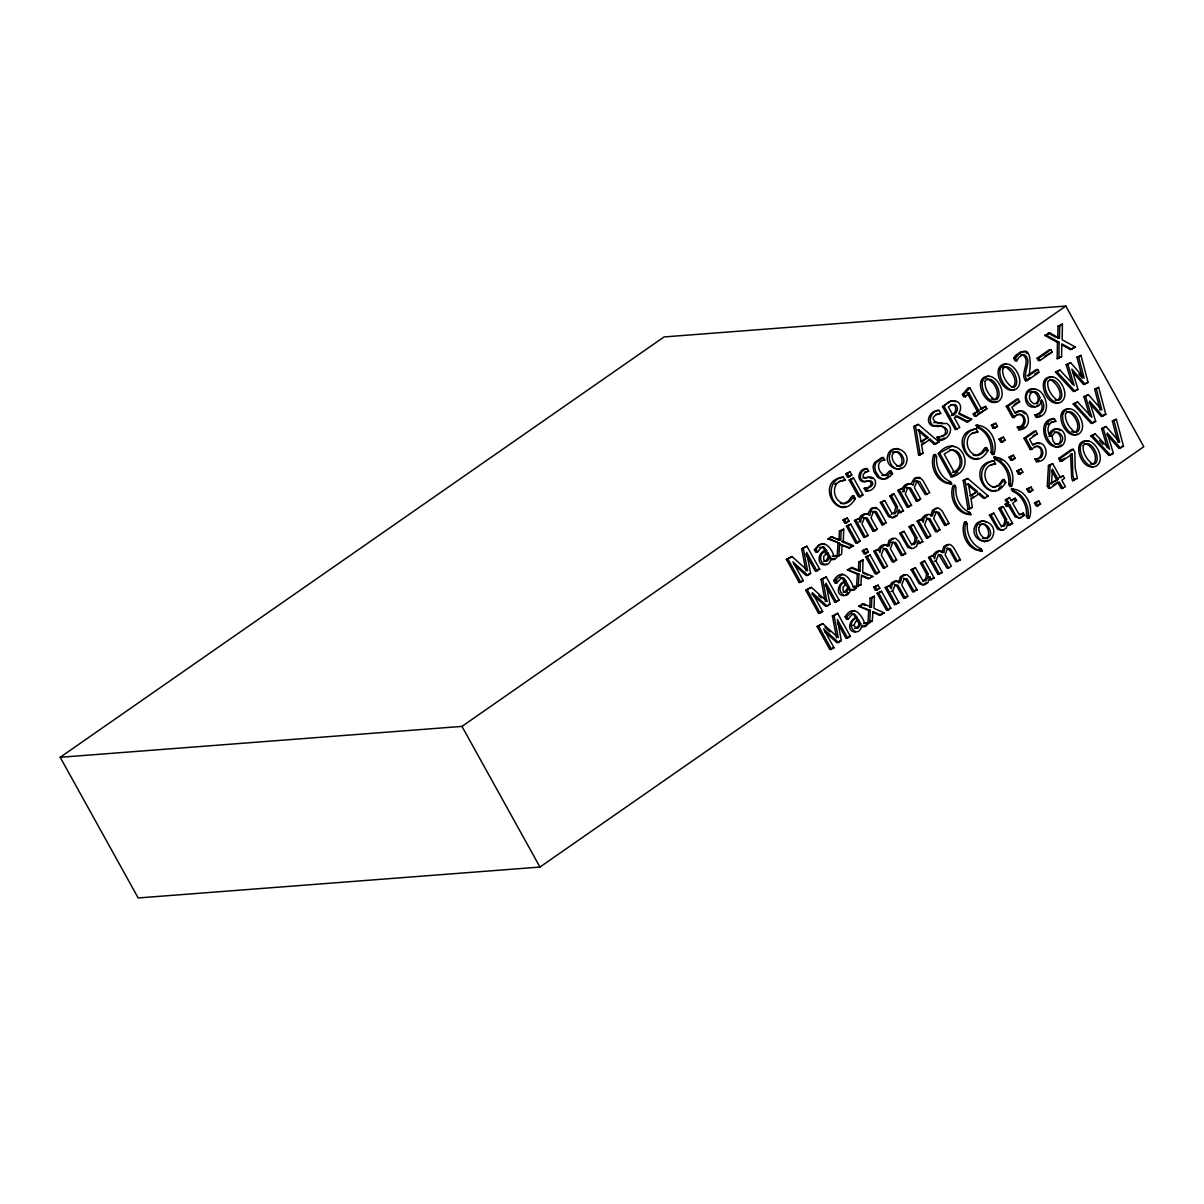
<?xml version="1.0" encoding="UTF-8"?>
<svg xmlns="http://www.w3.org/2000/svg" width="1204" height="1204" viewBox="0 0 1204 1204"><rect width="100%" height="100%" fill="white"/><g stroke="black" fill="none" stroke-linecap="round" stroke-linejoin="round"><path stroke-width="1.5" d="M1071.996 349.416L1061.808 343.832L1061.582 356.67L1057.172 358.687L1057.443 342.448L1044.711 335.389L1049.783 332.906L1059.445 338.219L1059.731 325.983L1062.425 324.102L1062.154 339.739L1075.368 347.068L1070.296 349.551L1061.567 344.75M1058.873 358.551L1059.129 342.312L1046.411 335.254L1044.711 335.389M1062.425 324.102L1058.03 326.118L1057.759 338.354L1059.445 338.219M850.355 547.94L840.482 544.479L848.654 548.076L853.531 545.728L843.342 541.273L843.703 529.113L839.399 531.069L839.098 540.295L831.166 536.788L827.976 539.001L839.67 543.26L838.902 555.917L837.201 556.052L837.984 543.395M863.042 559.89L860.439 561.711L860.138 570.952L858.437 571.072L858.738 561.847L863.042 559.89L862.681 572.05L872.885 576.505L867.994 578.853L861.462 575.979M874.405 596.221L871.801 598.042L871.5 607.283L869.815 607.418L870.101 598.177L874.405 596.221L874.059 608.381L884.248 612.851L879.371 615.199L872.825 612.309M843.703 529.113L841.084 530.934L840.783 540.175L831.166 536.788M1062.936 488.463L1059.309 481.931L1050.249 488.237L1048.549 488.372L1047.269 486.055L1048.458 465.512L1052.672 463.63L1060.438 477.657L1063.147 475.791L1064.532 478.289L1061.838 480.17L1065.45 486.702L1061.236 488.583L1057.624 482.051L1053.094 485.212M1050.249 488.237L1048.955 485.919L1050.144 465.391L1052.672 463.63M842.183 544.343L841.596 554.036L838.902 555.917M860.138 570.952L852.206 567.445L847.33 569.793L857.323 574.173L856.541 586.83L860.935 584.828L861.522 575.121L869.694 578.733M858.241 586.694L859.024 574.037L847.33 569.793M871.5 607.283L863.569 603.776L858.693 606.124L868.686 610.503L867.918 623.16L872.298 621.159L872.885 611.466L881.057 615.063M869.604 623.04L870.387 610.368L858.693 606.124M1051.483 483.903L1052.416 469.033L1058.105 479.297L1049.783 484.038M903.512 578.221L906.145 580.162L912.707 591.992L917.087 589.975L910.269 577.664L907.139 574.729L905.303 574.639L902.052 576.761L900.396 582.54L898.711 582.676L900.351 576.897L903.602 574.775L905.453 574.865M930.692 516.17L932.332 510.376L935.583 508.269L937.434 508.344M946.856 548.046L949.489 549.987L956.051 561.817L960.431 559.815L953.613 547.489L950.498 544.554L948.647 544.464L945.396 546.586L943.74 552.365L942.055 552.501L943.695 546.721L946.946 544.599L948.797 544.69M967.369 523.8C966.15 533.688 971.733 545.081 981.23 548.798L982.404 550.92C968.332 551.477 959.708 533.959 964.509 521.814L966.195 521.678L967.369 523.8L965.683 523.936M991.027 452.433C992.246 442.56 986.663 431.167 977.166 427.45L975.992 425.328C990.064 424.756 998.688 442.289 993.887 454.42L992.201 454.555L991.027 452.433L992.713 452.298L993.887 454.42M992.713 452.298C993.932 442.425 988.349 431.032 978.867 427.315L977.166 427.45M1008.711 484.354C1009.945 474.481 1004.362 463.088 994.865 459.371L993.691 457.249C1007.763 456.692 1016.387 474.21 1011.586 486.356L1009.9 486.476L1008.711 484.354L1010.412 484.234L1011.586 486.356M1010.412 484.234C1011.631 474.346 1006.047 462.968 996.566 459.236L994.865 459.371M1026.41 516.29C1027.629 506.402 1022.061 495.025 1012.564 491.292L1011.39 489.185C1025.462 488.613 1034.085 506.147 1029.285 518.277L1027.584 518.412L1026.41 516.29L1028.111 516.155L1029.285 518.277M1028.111 516.155C1029.33 506.282 1023.746 494.889 1014.265 491.172L1012.564 491.292M858.919 521.889L860.604 521.753L861.372 517.524L865.164 513.957M902.263 491.714L903.948 491.578L904.716 487.349L908.508 483.782M899.132 512.934L903.512 510.947L894.12 494.016L892.435 494.137L889.756 496.003L895.836 506.989L894.331 512.829L891.201 514.228M889.756 496.003L891.442 495.882L897.522 506.854L896.814 511.188L894.948 513.777L891.923 513.265L884.714 500.563L880.335 502.565L888.552 516.651L892.239 517.795L895.505 515.688M918.486 543.726L922.851 541.725L913.475 524.793L911.774 524.914L909.095 526.795L915.175 537.767L914.468 542.101L911.518 545.156M909.095 526.795L910.796 526.66L916.876 537.631L916.169 541.966L914.287 544.554L911.277 544.042L904.069 531.34L899.689 533.342L907.891 547.429L911.578 548.572M929.849 580.057L934.229 578.055L924.838 561.124L923.137 561.26L920.458 563.126L926.538 574.097L925.831 578.432L922.881 581.487M920.458 563.126L922.159 562.99L928.239 573.962L927.531 578.296L925.65 580.885L922.64 580.388L915.431 567.671L911.052 569.673L919.254 583.759L922.941 584.918L926.222 582.811M1008.215 525.501L1012.594 523.499L1003.203 506.568L1001.517 506.703L998.838 508.57L1004.919 519.541L1004.196 523.875L1001.246 526.931M998.838 508.57L1000.524 508.434L1006.604 519.421L1005.897 523.755L1004.031 526.329L1001.006 525.832L993.797 513.13L989.417 515.116L997.619 529.203L1001.307 530.362L1003.248 529.504M928.088 576.866L929.774 576.746L927.908 582.676L924.642 584.783L922.716 584.677L919.48 581.698L912.752 569.537L911.052 569.673M1006.454 522.325L1008.139 522.19L1006.288 528.135L1003.007 530.227L1001.081 530.121L997.86 527.156L991.118 514.996L989.417 515.116M895.881 581.081L892.074 584.647L891.321 588.861L889.56 585.686L885.181 587.687L894.557 604.619L898.936 602.617L892.646 591.269L895.114 584.843L897.928 585.159L905.333 598.177L908.027 596.296L901.736 584.948L904.234 578.522L907.003 578.838L914.393 591.856M939.225 550.905L935.418 554.472L934.665 558.701L932.904 555.511L928.525 557.512L937.901 574.443L942.28 572.442L935.99 561.094L938.458 554.668L941.272 554.984L948.677 568.002L951.371 566.121L945.08 554.773L947.578 548.347L950.347 548.678L957.737 561.681M1050.535 436.269L1051.528 432.627L1055.125 429.301A7.42 6.547 85.6 0 1 1059.234 429.045C1068.114 431.86 1066.849 448.37 1056.51 447.09C1045.192 443.222 1039.293 421.701 1054.343 418.616L1055.833 421.295C1047.555 421.355 1045.915 430.836 1050.535 436.269L1048.85 436.405M854.012 625.343L855.592 621.716L858.377 619.488L860.8 623.868L858.256 627.991L856.179 628.383L854.012 625.343L852.327 625.478M868.159 513.28L870.974 508.539L872.9 507.652L876.422 508.765M911.503 483.105L914.318 478.364L916.244 477.491L919.766 478.59M859.099 519.601C859.49 514.635 866.112 511.851 869.694 515.432L871.335 509.638L874.586 507.531L876.437 507.606L879.552 510.556L886.385 522.867L881.99 524.869L874.601 511.866L871.816 511.534M878.453 550.378C878.83 545.412 885.452 542.628 889.034 546.21L890.689 540.43L893.94 538.308L895.776 538.399L898.906 541.333L905.724 553.644L901.329 555.646L893.955 542.643L891.171 542.312M902.443 489.426C902.834 484.459 909.456 481.675 913.038 485.257L914.679 479.478L917.93 477.356L919.781 477.446L922.896 480.381L929.729 492.692L925.334 494.693L917.072 481.043M889.816 586.709C890.192 581.743 896.814 578.973 900.396 582.54M921.797 520.203C922.174 515.237 928.796 512.468 932.378 516.034L934.033 510.255L937.284 508.133L939.12 508.223L942.25 511.158L949.068 523.469L944.688 525.486L937.299 512.468L934.515 512.136M933.16 556.534C933.536 551.582 940.158 548.798 943.74 552.365M935.493 454.57C930.978 466.354 938.458 482.473 951.687 483.797L950.513 481.675C941.016 477.958 935.448 466.565 936.667 456.692L935.493 454.57L933.792 454.706C928.991 466.836 937.615 484.369 951.687 483.797M954.832 485.347C950.317 497.132 957.812 513.25 971.041 514.575L969.852 512.468C960.371 508.735 954.787 497.357 956.006 487.469L954.832 485.347L953.132 485.483C948.331 497.613 956.969 515.146 971.041 514.575M966.195 521.678C961.68 533.462 969.175 549.581 982.404 550.92M1049.181 434.448L1050.806 431.333L1053.425 429.437A7.42 6.547 85.6 0 1 1057.533 429.181M825.056 553.103L825.974 552.501L828.397 556.88L825.854 561.004L823.777 561.41M830.098 556.76L827.554 560.883L825.462 561.275L823.747 559.875L823.717 556.414L827.66 552.38L830.098 556.76L828.397 556.88M844.395 583.88L845.313 583.278L847.751 587.672L845.193 591.796L843.116 592.187M849.437 587.537L846.894 591.661L844.817 592.052L843.086 590.652L843.056 587.191L847.014 583.157L849.437 587.537L847.751 587.672M858.377 619.488L856.676 619.624L859.114 624.003L858.046 626.516L854.479 628.518M1025.01 352.019L1021.007 351.688L1015.77 355.24L1013.693 358.175L1015.198 360.899L1016.898 360.764L1018.78 357.528L1022.542 354.638M855.352 498.576C838.827 526.599 813.197 480.125 843.432 477.145L845.133 480.215C830.444 480.08 831.813 500.984 843.793 503.543L848.474 501.045L852.101 495.897L853.786 495.777L855.352 498.576L853.651 498.712M988.123 450.401C971.583 478.424 945.953 431.95 976.203 428.97L977.904 432.04C963.2 431.905 964.585 452.809 976.564 455.368L981.245 452.87L984.872 447.737L986.558 447.602L988.123 450.401L986.422 450.537M994.218 487.364L998.929 484.791L1002.571 479.659L1004.256 479.523L1005.807 482.337C989.282 510.346 963.651 463.886 993.902 460.906L995.603 463.976C980.899 463.841 982.283 484.745 994.248 487.289M853.786 495.777C851.634 500.879 846.186 505.198 840.437 503.287M986.558 447.602C984.405 452.704 978.957 457.023 973.193 455.112M1004.256 479.523L999.245 485.799L992.563 487.424M823.145 543.636L818.765 544.9L814.401 549.701L815.8 552.245L817.501 552.109L821.248 547.414L823.641 546.766L826.666 550.559C812.625 555.721 826.892 574.458 831.407 558.144L832.37 559.017A2.905 2.574 85.6 0 0 835.215 559.017L836.961 557.121L835.817 555.556L832.22 556.188M835.14 583.022L836.84 582.886L841.852 577.574L843.989 578.131L846.006 581.351C831.979 586.498 846.231 605.236 850.761 588.922L851.725 589.794A2.905 2.574 85.6 0 0 854.569 589.794L856.3 587.898L855.171 586.333L853.26 586.83C849.663 576.806 841.295 567.972 833.74 580.478L835.14 583.022L836.9 580.238M865.345 623.356L864.622 623.175C861.026 613.137 852.658 604.303 845.103 616.809L846.517 619.353L848.203 619.217L851.965 614.537L854.358 613.889L857.368 617.682C843.342 622.829 857.594 641.582 862.124 625.267L863.087 626.14A2.905 2.574 85.6 0 0 865.932 626.14L867.663 624.229L866.534 622.664L863.644 623.491L866.534 622.664M883.33 457.52L876.377 462.411A8.308 7.344 85.6 0 0 874.841 467.634L875.639 471.532L879.055 476.754A10.038 8.849 85.6 0 0 883.796 478.981L886.987 478.515L890.448 476.016L892.495 473.639L891.035 470.99C884.443 485.077 870.447 461.418 884.759 460.094L883.33 457.52L881.644 457.64L874.676 462.532A8.308 7.344 85.6 0 0 873.141 467.754L873.953 471.652L877.37 476.889A10.038 8.849 85.6 0 0 882.111 479.102L885.286 478.65L888.763 476.137M847.751 592.609L845.825 594.836M1013.693 358.175L1015.393 358.055C1031.678 338.866 1031.331 364.421 1028.938 375.648L1027.238 375.783L1035.997 369.688L1037.697 369.553L1039.187 372.247L1027.193 380.599L1025.492 380.735C1019.532 373.029 1031.798 360.779 1022.512 354.759M814.401 549.701L816.086 549.566C822.257 537.33 831.332 547.278 833.92 556.052L835.817 555.556M833.74 580.478L835.425 580.343L842.138 574.368M845.103 616.809L846.803 616.674L853.501 610.699M968.829 392.805L965.442 396.763L963.742 396.884L962.432 394.521L968.091 387.914L969.792 387.793L981.621 409.134L985.64 406.32L986.919 408.638L976.173 416.117L974.472 416.253L973.193 413.935L978.912 411L968.829 392.805L967.128 392.925L977.227 411.136M962.432 394.521L964.118 394.385L969.792 387.793M1035.982 403.415C1040.798 399.954 1037.05 391.842 1031.693 391.691M1019.306 514.845L1023.385 513.054L1024.559 515.177L1020.616 517.991L1015.258 517.058L1008.275 505.183L1006.424 506.478L1005.144 504.175L1008.696 502.76L1006.995 499.675L1005.295 499.81L1006.995 502.881M1023.385 513.054L1020.992 514.71L1018.825 513.927L1012.654 503.197L1016.522 500.503L1015.243 498.2L1010.969 500.111M1036.719 405.974L1037.878 404.92M998.583 488.764L1001.728 485.949M1047.661 424.41L1048.789 423.417M852.989 586.89L855.171 586.333M834.507 558.295L833.529 559.153A2.905 2.574 85.6 0 1 830.685 559.153L829.722 558.28M853.862 589.072L852.868 589.93A2.905 2.574 85.6 0 1 850.024 589.93L849.061 589.057M865.224 625.403L864.231 626.261A2.905 2.574 85.6 0 1 861.387 626.261M1005.295 499.81L1009.509 497.523L1011.375 500.879L1015.243 498.2M1006.995 499.675L1009.509 497.523M1061.266 444.923C1046.306 455.323 1034.161 418.586 1054.343 418.616M834.688 484.399L836.148 483.15M1018.93 411.467L1015.198 413.363L1011.827 407.283L1019.668 401.82L1018.178 399.141L1016.492 399.276L1006.288 406.38L1012.519 417.592L1014.204 417.472C1023.972 406.019 1031.452 428.549 1017.275 427.029L1018.795 429.783C1034.221 429.918 1029.601 404.393 1015.408 412.34M1034.552 446.804C1043.115 444.05 1044.064 459.522 1034.973 458.965L1036.494 461.704C1052.642 462.035 1046.306 435.02 1032.897 445.284L1029.525 439.219L1037.366 433.756L1035.876 431.077L1034.191 431.198L1023.987 438.301L1030.203 449.528L1031.632 448.385M1030.203 449.528L1031.903 449.393C1041.656 437.94 1049.151 460.47 1034.973 458.965M1024.107 426.577L1018.795 429.783M60.2 757.286L664.051 336.939L1065.826 306.042L1143.8 446.714L539.949 867.061L138.174 897.958L60.2 757.286L461.975 726.388L1065.826 306.042M845.765 473.879L850.129 471.878L851.83 474.948L849.151 476.814L847.466 476.95L845.765 473.879L850.129 471.878M930.18 439.279L921.647 445.224L922.956 453.156L918.607 455.127L913.821 426.502L918.351 424.395L939 441.988L934.214 444.276L928.48 439.4L930.18 439.279L935.914 444.141M942.461 406.561L944.147 406.425C950.859 395.74 965.533 401.338 958.971 413.122L971.688 419.233L968.182 421.686L957.029 415.922L954.366 417.773L959.769 427.525L955.239 429.632L942.461 406.561L951.326 400.902L955.976 401.669M913.821 426.502L918.351 424.395M1046.411 335.254L1049.783 332.906M847.466 476.95L851.83 474.948M849.166 480.02L853.546 478.018L862.922 494.949L860.243 496.816L858.542 496.951L849.166 480.02L853.546 478.018M953.011 415.32C956.999 413.454 959.347 407.99 955.494 404.71L952.244 404.499L948.346 406.907L953.011 415.32L951.31 415.455C955.314 413.589 957.647 408.111 953.794 404.845L950.543 404.634M1037.08 358.28L1049.166 349.867L1050.866 349.732L1052.145 352.035L1040.045 360.463L1038.36 360.583L1037.08 358.28L1038.766 358.145L1050.866 349.732M920.804 441.386L927.998 437.413L919.058 429.858L917.358 429.994M927.998 437.413L921.12 442.214L919.058 429.858M1044.41 356.384L1052.145 352.035M921.376 444.351L924.221 442.38M981.26 408.322L985.64 406.32M1028.938 375.648L1037.697 369.553M973.193 413.935L978.912 411M918.607 455.127L922.956 453.156M934.214 444.276L939 441.988M955.344 416.042L966.481 421.821L971.688 419.233M977.543 414.116L986.919 408.638M1025.492 380.735L1029.992 377.604M1034.492 374.474L1037.502 372.382M1057.172 358.687L1061.582 356.67M1070.296 349.551L1075.368 347.068M817.034 571.132L806.635 552.365L810.623 573.465L807.869 575.377L792.894 561.862L803.324 580.674L799.185 582.51L786.393 559.439L792.051 556.549L807.523 570.515L805.837 570.651L801.683 548.798L806.921 546.21L819.713 569.281L815.349 571.268L805.807 554.066M842.996 520.038L847.375 518.036L849.076 521.106L846.397 522.972L844.696 523.108L842.996 520.038L847.375 518.036M938.262 453.727C957.662 429.858 979.153 468.281 952.74 476.679L951.04 476.799L938.262 453.727L951.912 446.338M1085.271 384.422L1071.846 369.101L1078.001 389.479L1073.471 391.586L1055.487 372.126L1059.941 370.079L1074.164 385.43L1067.858 364.556L1070.612 362.645L1084.172 378.116L1078.649 357.061L1080.981 355.436L1088.115 382.436L1083.57 384.558L1072.598 372.021M1071.951 383.82L1066.172 364.692L1070.612 362.645M1082.471 378.252L1076.948 357.182L1080.981 355.436M786.393 559.439L792.051 556.549M801.683 548.798L806.921 546.21M1006.288 406.38L1007.989 406.245L1018.178 399.141M1055.487 372.126L1059.941 370.079M1014.054 404.679L1016.673 402.858M846.412 526.178L850.776 524.176L860.168 541.108L857.489 542.974L855.788 543.109L846.412 526.178L850.776 524.176M883.691 524.748L876.301 511.73L873.517 511.399L871.019 517.825L877.31 529.173L874.616 531.054L867.226 518.036L864.397 517.735L861.944 524.146L868.234 535.509L863.855 537.496L854.464 520.564L858.843 518.578L860.604 521.753M927.035 494.573L919.645 481.555L916.861 481.239L914.363 487.65L920.654 499.013L917.96 500.879L910.57 487.861L907.741 487.56L905.288 493.986L911.578 505.334L907.199 507.32L897.808 490.404L902.187 488.403L903.948 491.578M991.374 425.268L995.753 423.266L997.469 426.351L994.79 428.218L993.089 428.353L991.374 425.268L995.753 423.266M827.976 539.001L832.867 536.653M854.464 520.564L858.843 518.578M880.335 502.565L884.714 500.563M891.442 495.882L894.12 494.016M897.808 490.404L902.187 488.403M993.089 428.353L997.469 426.351M826.666 550.559L824.966 550.695C816.824 552.486 817.034 568.198 826.486 564.059M999.064 439.129L1003.444 437.127L1005.144 440.197L1002.465 442.064L1000.765 442.199L999.064 439.129L1003.444 437.127M951.265 449.814C961.74 452.042 964.013 469.093 952.545 472.359L954.245 472.239C967.369 468.928 962.071 447.151 949.504 450.025M799.185 582.51L803.324 580.674M848.654 548.076L853.531 545.728M862.711 517.855L865.525 518.171L872.915 531.19L877.31 529.173M881.99 524.869L884.684 523.003M906.055 487.695L908.869 487.996L916.259 501.014L920.654 499.013M951.04 476.799L957.782 472.118M824.83 599.607L821.038 579.576L826.26 576.987L839.053 600.059L836.389 601.91L825.974 583.142L829.977 604.242L827.208 606.169L812.249 592.639L822.678 611.466L820.225 613.167L818.524 613.303L805.732 590.231L811.391 587.341L826.877 601.293L825.176 601.428M862.35 550.815L866.729 548.828L868.43 551.899L865.736 553.765L864.051 553.885L862.35 550.815L866.729 548.828M979.589 493.369L971.041 499.314L972.365 507.26L968.016 509.232L963.23 480.592L967.745 478.5L988.409 496.093L983.623 498.366L977.889 493.505L979.589 493.369L985.323 498.245M1102.969 416.343L1089.545 401.037L1095.685 421.415L1091.17 423.507L1073.185 404.047L1077.64 402.001L1091.862 417.367L1085.556 396.492L1088.311 394.581L1101.871 410.052L1096.347 388.982L1098.665 387.357L1105.814 414.372L1101.269 416.479L1089.078 402.557M1089.635 415.756L1083.871 396.628L1088.311 394.581M1100.17 410.173L1094.647 389.118L1098.665 387.357M805.732 590.231L811.391 587.341M821.038 579.576L826.26 576.987M963.23 480.592L967.745 478.5M1023.987 438.301L1025.688 438.166L1035.876 431.077M1073.185 404.047L1077.64 402.001M1033.062 435.697L1037.366 433.756M865.751 556.955L870.131 554.969L879.507 571.9L876.828 573.766L875.142 573.887L865.751 556.955L870.131 554.969M903.03 555.526L895.641 542.507L892.856 542.191L890.373 548.603L896.664 559.965L893.955 561.832L886.565 548.813L883.736 548.512L881.283 554.939L887.574 566.286L883.194 568.273L873.818 551.357L878.183 549.355L879.958 552.531L880.711 548.302L884.504 544.735M946.374 525.35L938.985 512.332L936.2 512.016L933.717 518.442L940.008 529.79L937.299 531.656L929.909 518.638L927.095 518.337L924.627 524.763L930.918 536.111L926.538 538.113L917.162 521.182L921.542 519.18L923.302 522.355L924.055 518.141L927.848 514.575M1009.072 457.189L1013.452 455.202L1015.168 458.288L1012.489 460.154L1010.788 460.274L1009.072 457.189L1013.452 455.202M849.016 569.658L852.206 567.445M873.818 551.357L878.183 549.355M899.689 533.342L904.069 531.34M910.796 526.66L913.475 524.793M917.162 521.182L921.542 519.18M846.006 581.351L844.32 581.472C837.743 583.413 835.215 595.739 843.959 595.679M970.213 495.476L977.407 491.518L968.467 483.963L966.767 484.098M977.407 491.518L970.529 496.304L968.467 483.963M970.77 498.456L973.63 496.469M1016.763 471.05L1021.142 469.048L1022.843 472.118L1020.149 474L1018.464 474.12L1016.763 471.05L1021.142 469.048M825.161 584.843L834.688 602.045L839.053 600.059M926.538 538.113L929.232 536.247M968.016 509.232L972.365 507.26M1018.464 474.12L1022.843 472.118M847.751 638.255L837.352 619.473L841.34 640.573L838.571 642.5L823.611 628.985L834.041 647.797L829.887 649.633L817.11 626.562L822.753 623.672L838.24 637.638L834.086 615.786L837.638 613.318L850.415 636.389L846.051 638.376L837.382 622.739M836.539 637.759L832.4 615.906L837.638 613.318M873.713 587.161L878.092 585.159L879.793 588.229L877.114 590.095L875.413 590.231L873.713 587.161L878.092 585.159M1072.282 453.983L1061.898 461.192L1060.212 461.328L1058.617 458.438L1071.545 449.438L1073.246 449.303L1074.841 452.192L1075.217 467.98L1077.354 478.424L1072.568 480.697L1071.65 477.853L1070.582 454.104L1072.282 453.983L1072.809 475.128L1074.269 480.577M1120.668 448.279L1107.244 432.958L1113.384 453.336L1108.869 455.443L1090.884 435.983L1095.324 433.937L1109.561 449.288L1103.255 428.413L1106.009 426.502L1119.569 441.973L1117.869 442.109L1112.345 421.039L1116.364 419.293L1123.513 446.293L1118.967 448.4L1106.777 434.478M1107.334 447.677L1101.57 428.549L1106.009 426.502M817.11 626.562L822.753 623.672M1058.617 458.438L1060.303 458.318L1073.246 449.303M1090.884 435.983L1095.324 433.937M1112.345 421.039L1116.364 419.293M875.413 590.231L879.793 588.229M1060.212 461.328L1064.652 458.227M877.114 593.301L881.494 591.299L890.885 608.231L888.191 610.097L886.505 610.232L877.114 593.301L881.494 591.299M1026.771 489.125L1031.151 487.123L1032.866 490.209L1030.172 492.075L1028.487 492.21L1026.771 489.125L1031.151 487.123M860.393 605.988L863.569 603.776M885.181 587.687L889.56 585.686M912.752 569.537L915.431 567.671M922.159 562.99L924.838 561.124M928.525 557.512L932.904 555.511M991.118 514.996L993.797 513.13M1000.524 508.434L1003.203 506.568M1005.144 504.175L1008.696 502.76M1006.424 506.478L1009.975 505.063L1015.484 515.011L1018.704 517.931M857.368 617.682L855.683 617.818C849.106 619.759 846.593 632.085 855.337 632.01M1051.107 483.105L1058.105 479.297M1058.752 477.792L1063.147 475.791M1034.462 502.986L1038.826 500.984L1040.542 504.055L1037.848 505.921L1036.162 506.056L1034.462 502.986L1038.826 500.984M879.371 615.199L884.248 612.851M894.557 604.619L898.936 602.617M894.406 584.542L897.07 586.468L903.632 598.298L906.326 596.432M937.901 574.443L942.28 572.442M1072.568 480.697L1075.669 478.545M1108.869 455.443L1113.384 453.336M1038.661 416.373L1040.572 415.29M901.119 467.859L897.928 469.244M987.837 540.22L984.661 541.604M944.493 437.925L938.744 440.513L936.953 437.278C956.337 434.794 945.531 422.785 932.347 426.065C923.769 421.535 930.918 409.586 939.075 410.398L940.745 413.393C925.108 417.186 936.953 425.524 946.525 423.296C955.735 428.564 947.443 441.176 938.744 440.513M1013.934 416.449L1016.853 414.883M1029.736 392.429L1030.699 391.917M1036.494 461.704L1038.977 460.425M1002.541 367.13L1003.609 366.603M819.563 547.549L822.964 547.474L824.966 550.695M940.806 436.465C949.249 435.05 945.321 423.642 937.735 426.713M1018.93 518.126L1020.932 517.193M915.16 481.359L916.139 480.938M951.19 449.89L944.162 454.058L954.245 472.239M892.676 452.403C900.366 447.978 906.988 466.234 896.845 466.354M979.409 524.763C987.747 520.008 993.646 540.536 982.584 538.414M843.432 477.145C826.651 479.267 827.72 504.371 842.981 507.17M864.502 477.822C860.409 475.46 865.736 471.306 868.686 471.2L867.271 468.657C860.484 469.154 856.932 480.396 864.969 481.449M976.203 428.97C959.422 431.107 960.491 456.211 975.752 458.995M993.902 460.906C977.121 463.028 978.19 488.132 993.45 490.916M1037.773 417.291C1055.291 414.327 1043.146 381.036 1029.044 390.999C1019.111 400.511 1039.519 415.681 1041.46 399.728C1046.472 405.733 1043.161 415.531 1034.642 414.808L1036.072 417.412L1037.773 417.291L1036.328 414.688M1033.107 444.276L1036.704 443.192L1039.97 443.704M939.075 410.398C930.15 410.534 926.057 425.102 936.336 426.487M864.668 472.164L868.686 471.2M869.529 481.164C874.179 484.023 867.843 489.08 864.171 488.297L865.736 491.127L868.581 490.163M865.736 491.127C878.649 491.744 879.251 472.48 864.863 477.988M976.293 458.935L978.566 458.182M843.522 507.11L845.795 506.342M993.992 490.871L996.265 490.103M1034.642 414.808C1041.656 414.462 1044.139 406.455 1040.361 401.233M896.333 448.535C885.422 450.717 888.221 467.724 898.018 469.184M983.066 520.896C972.155 523.093 974.954 540.084 984.752 541.544M971.854 433.5L977.904 432.04M839.098 481.675L845.133 480.215M991.012 464.985L995.603 463.976M1017.275 427.029C1025.387 427.465 1026.109 414.161 1018.148 414.537M1035.425 406.696C1022.286 410.594 1021.805 384.347 1035.47 389.434M1051.032 422.288L1055.833 421.295M935.674 414.372L940.745 413.393M864.171 488.297C868.039 489.306 876.331 484.745 871.229 481.043L867.286 481.118M868.204 477.582L862.816 477.943M865.3 481.449L868.987 480.983M985.986 378.869C993.27 379.757 1000.735 392.639 995.723 399.066A4.154 3.672 85.6 0 1 992.442 399.427L991.253 398.765M1066.383 411.407C1073.682 412.28 1081.132 425.162 1076.12 431.589A4.154 3.672 85.6 0 1 1072.839 431.965L1071.665 431.288M1084.082 443.328C1091.381 444.201 1098.831 457.084 1093.819 463.51A4.154 3.672 85.6 0 1 1090.538 463.886M1058.03 326.118L1059.731 325.983M1057.443 342.448L1059.129 342.312M1076.948 357.182L1078.649 357.061M1066.172 364.692L1067.858 364.556M1086.414 382.571L1088.115 382.436M1076.301 389.614L1078.001 389.479M1094.647 389.118L1096.347 388.982M1083.871 396.628L1085.556 396.492M1017.982 401.955L1019.668 401.82M979.921 409.255L981.621 409.134M966.481 421.821L968.182 421.686M1104.113 414.492L1105.814 414.372M1094 421.535L1095.685 421.415M936.953 437.278L938.638 437.142L940.444 440.393M1101.57 428.549L1103.255 428.413M1003.444 440.333L1005.144 440.197M883.059 460.214L884.759 460.094M1121.812 446.428L1123.513 446.293M867.271 468.657C857.052 467.588 855.502 484.986 866.985 481.314M1013.467 458.408L1015.168 458.288M891.035 470.99L889.335 471.125L885.106 475.414L881.825 475.414M890.809 473.774L892.495 473.639M1048.458 465.512L1050.144 465.391M948.827 481.811L950.513 481.675M1004.121 482.458L1005.807 482.337M861.236 495.085L862.922 494.949M1047.269 486.055L1048.955 485.919M1031.166 490.344L1032.866 490.209M916.259 501.014L917.96 500.879M986.723 496.214L988.409 496.093M909.878 505.454L911.578 505.334M895.836 506.989L897.522 506.854M1014.837 500.638L1016.522 500.503M901.811 511.068L903.512 510.947M1008.275 505.183L1009.975 505.063M1038.841 504.175L1040.542 504.055M847.39 521.242L849.076 521.106M968.166 512.588L969.852 512.468M1022.873 515.297L1024.559 515.177M839.399 531.069L841.084 530.934M947.382 523.605L949.068 523.469M1004.919 519.541L1006.604 519.421M872.915 531.19L874.616 531.054M1010.893 523.635L1012.594 523.499M938.307 529.91L940.008 529.79M866.534 535.629L868.234 535.509M937.299 531.656L935.613 531.792L929.052 519.962L926.388 518.021M843.342 541.273L841.641 541.394L851.845 545.863M858.467 541.243L860.168 541.108M915.175 537.767L916.876 537.631M921.165 541.845L922.851 541.725M825.974 552.501L827.66 552.38M866.729 552.019L868.43 551.899M832.942 556.368L834.628 556.248M904.038 553.78L905.724 553.644M979.529 548.919L981.23 548.798M858.738 561.847L860.439 561.711M894.963 560.086L896.664 559.965M893.955 561.832L892.269 561.967L885.708 550.138L883.044 548.196M818.013 569.402L819.713 569.281M934.304 561.23L935.99 561.094M958.745 559.935L960.431 559.815M808.937 573.586L810.623 573.465M807.869 575.377L806.168 575.512L793.918 564.45M877.821 572.02L879.507 571.9M857.323 574.173L859.024 574.037M948.677 568.002L946.976 568.122L938.699 554.472M871.184 576.641L872.885 576.505M926.538 574.097L928.239 573.962M845.313 583.278L847.014 583.157M932.528 578.191L934.229 578.055M859.25 584.948L860.935 584.828M854.614 588.034L856.3 587.898M890.96 591.405L892.646 591.269M915.401 590.111L917.087 589.975M870.101 598.177L871.801 598.042M834.688 602.045L836.389 601.91M903.632 598.298L905.333 598.177M828.277 604.363L829.977 604.242M827.208 606.169L825.523 606.289L811.902 594.008M820.977 611.587L822.678 611.466M889.184 608.366L890.885 608.231M868.686 610.503L870.387 610.368M832.4 615.906L834.086 615.786M870.612 621.294L872.298 621.159M859.114 624.003L860.8 623.868M865.977 624.364L867.663 624.229M848.73 636.525L850.415 636.389M839.639 640.709L841.34 640.573M838.571 642.5L836.885 642.635L824.635 631.573M832.34 647.918L834.041 647.797M840.166 577.709L842.303 578.266L844.32 581.472M851.529 614.04L853.666 614.597L855.683 617.818M1020.857 354.774L1024.213 354.638C1033.499 360.643 1021.233 372.894 1027.193 380.599M942.536 422.86L933.687 422.499M1019.005 411.256L1020.691 411.316M894.09 538.519L892.239 538.444L888.988 540.551L887.348 546.345L885.828 545.246M1006.363 363.864C991.479 364.225 999.26 387.267 1009.554 390.006A7.39 6.532 85.6 0 0 1014.611 389.103M988.725 376.145C973.84 376.491 981.621 399.547 991.915 402.286A7.39 6.532 85.6 0 0 996.972 401.383M1069.137 408.668C1054.237 409.029 1062.018 432.07 1072.328 434.81A7.39 6.532 85.6 0 0 1077.384 433.907M975.992 425.328L978.084 425.599M993.691 457.249L997.83 458.122M1011.39 489.185L1013.482 489.456M1054.584 432.04L1056.435 432.311C1062.425 434.283 1062.139 446.308 1054.809 443.99M868.987 477.491L872.268 478.635M896.258 448.565L899.418 449.604M982.991 520.926L986.151 521.964M1004.723 366.452C1010.969 369.342 1018.418 380.283 1013.362 386.785A4.154 3.672 85.6 0 1 1012.308 387.312M1049.783 379.335C1056.043 382.21 1063.493 393.151 1058.421 399.653A4.154 3.672 85.6 0 1 1055.14 400.029M952.514 446.293L954.847 446.819M908.313 483.797L909.818 484.294M864.969 513.973L866.474 514.454M939.03 550.92L942.055 552.501M895.686 581.081L898.711 582.676M1053.289 377.469C1036.9 373.511 1043.115 400.556 1054.629 402.888A7.39 6.532 85.6 0 0 1058.075 402.813M1088.687 441.311C1072.297 437.368 1078.513 464.398 1090.026 466.731A7.39 6.532 85.6 0 0 1093.473 466.655M842.484 574.413L843.402 574.775M853.847 610.744L854.765 611.12M829.676 538.88L839.67 543.26M862.696 572.923L867.783 575.151M852.101 568.273L856.857 570.38M861.883 603.896L865.044 605.311M958.866 414.01L968.407 418.601M1048.082 333.026L1056.149 337.466M1022.271 411.768L1024.92 413.845M999.832 459.025L1001.803 460.229M1058.858 429.738L1060.062 430.581M824.063 543.997L824.921 544.644M918.637 431.077L926.312 437.549M968.046 485.167L975.707 491.653M818.735 595.604L821.309 597.937M824.936 627.284L830.098 631.949M1026.154 352.742L1027.147 353.75M1099.568 440.468L1103.12 444.306M1057.187 371.991L1075.157 391.451M1074.886 403.927L1092.856 423.387M1092.585 435.848L1110.555 455.308M1078.784 374.038L1081.237 376.837M1038.766 358.145L1040.045 360.463M1015.393 358.055L1016.898 360.764M1060.303 458.318L1061.898 461.192M1051.528 470.629L1056.405 479.418M1007.989 406.245L1014.204 417.472M1025.688 438.166L1031.903 449.393M1018.96 426.908L1020.48 429.647M1036.659 458.829L1038.179 461.568M993.074 425.132L994.79 428.218M1000.75 438.993L1002.465 442.064M1010.773 457.068L1012.489 460.154M1018.449 470.914L1020.149 474M1028.472 488.99L1030.172 492.075M1036.147 502.851L1037.848 505.921M964.118 394.385L965.442 396.763M974.894 413.815L976.173 416.117M977.693 425.193L978.867 427.315M995.392 457.114L996.566 459.236M1013.076 489.05L1014.265 491.172M1006.845 504.04L1008.124 506.342M944.147 406.425L956.939 429.497M1008.139 522.19L1009.915 525.365M939.948 453.607L952.74 476.679M918.848 521.046L928.239 537.977M899.508 490.269L908.885 507.2M930.21 557.377L939.602 574.308M920.172 543.591L918.411 540.415L916.545 546.345L913.279 548.452L911.353 548.332L908.117 545.367L901.375 533.206M900.833 512.814L899.072 509.623L897.206 515.568L893.925 517.675L892.014 517.554L888.778 514.59L882.035 502.429M929.774 576.746L931.535 579.922M865.872 488.162L867.422 490.991M847.45 473.744L849.151 476.814M850.852 479.884L860.243 496.816M875.504 551.221L884.895 568.153M856.164 520.444L865.541 537.375M886.866 587.552L896.258 604.483M864.036 550.695L865.736 553.765M867.452 556.835L876.828 573.766M844.696 519.902L846.397 522.972M848.098 526.058L857.489 542.974M875.413 587.025L877.114 590.095M878.815 593.166L888.191 610.097M835.425 580.343L836.84 582.886M816.086 549.566L817.501 552.109M846.803 616.674L848.203 619.217M807.432 590.095L820.225 613.167M788.093 559.318L800.871 582.39M818.795 626.426L831.588 649.498M461.975 726.388L539.949 867.061M1114.046 420.903L1119.569 441.973M822.723 579.455L826.877 601.293M803.384 548.663L807.523 570.515M964.916 480.471L969.717 509.096M915.507 426.366L920.307 455.007M1039.94 397.847L1037.682 403.295L1033.965 403.731C1022.557 397.395 1035.922 383.594 1039.94 397.847M1052.251 436.014C1052.446 452.102 1071.033 440.468 1058.135 432.176L1054.448 432.657L1052.251 436.014M887.559 456.06C884.609 468.296 904.069 475.068 906.732 461.704C909.727 449.423 890.207 442.696 887.559 456.06M974.292 528.436C971.342 540.671 990.802 547.429 993.466 534.079C996.445 521.783 976.941 515.071 974.292 528.436M982.298 381.668C981.335 389.735 985.956 399.006 993.616 402.151A7.39 6.532 85.6 0 0 998.673 401.248C1010.246 392.489 990.019 364.631 982.298 381.668M999.922 369.387C998.974 377.454 1003.594 386.725 1011.255 389.885A7.39 6.532 85.6 0 0 1016.311 388.982C1027.885 380.208 1007.643 352.366 999.922 369.387M1044.997 382.27C1044.049 390.337 1048.669 399.608 1056.314 402.753A7.39 6.532 85.6 0 0 1061.371 401.85C1072.96 393.091 1052.717 365.233 1044.997 382.27M1062.696 414.191C1061.747 422.258 1066.368 431.529 1074.013 434.674A7.39 6.532 85.6 0 0 1079.07 433.786C1090.658 425.012 1070.416 397.154 1062.696 414.191M1080.394 446.127C1079.446 454.179 1084.051 463.465 1091.712 466.61A7.39 6.532 85.6 0 0 1096.769 465.707C1108.357 456.948 1088.115 429.091 1080.394 446.127M892.33 454.977C890.599 461.087 899.584 471.501 903.647 462.652C905.438 456.512 896.393 446.142 892.33 454.977M979.063 527.337C977.332 533.447 986.317 543.862 990.38 535.027C992.171 528.872 983.126 518.518 979.063 527.337M985.113 381.171C984.195 388.019 988.83 395.303 994.128 399.307A4.154 3.672 85.6 0 0 997.424 398.93C1003.308 392.895 992.156 372.758 985.113 381.171M1002.736 368.891C1001.833 375.753 1006.469 383.022 1011.766 387.026A4.154 3.672 85.6 0 0 1015.047 386.65C1020.947 380.614 1009.795 360.478 1002.736 368.891M1047.811 381.773C1046.908 388.621 1051.543 395.905 1056.841 399.909A4.154 3.672 85.6 0 0 1060.122 399.532C1066.007 393.482 1054.854 373.345 1047.811 381.773M1065.51 413.694C1064.607 420.542 1069.242 427.826 1074.525 431.83A4.154 3.672 85.6 0 0 1077.821 431.453C1083.705 425.418 1072.553 405.281 1065.51 413.694M1083.209 445.615C1082.306 452.478 1086.941 459.747 1092.224 463.751A4.154 3.672 85.6 0 0 1095.52 463.374C1101.404 457.339 1090.252 437.202 1083.209 445.615"/></g></svg>
